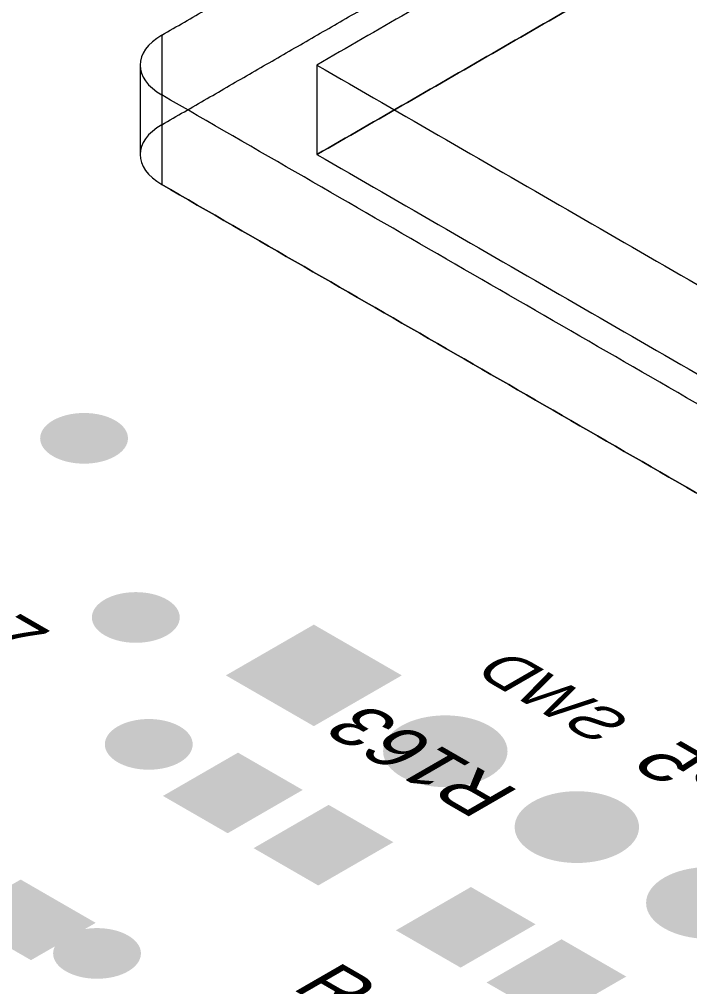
# Model space of a CAD drawing. Header units: millimetres. Extents: x -6 to 177, y -65 to 42.
# Drawn here: x 60.99 to 70.14, y -26.89 to -13.66 of the extents above; entities that cross this region are included whole.
import ezdxf

# ---------------------------------------------------------------- set-up
doc = ezdxf.new("R2010")
doc.units = ezdxf.units.MM
for name, color, linetype, true_color in [('Bottom Layer- Bottom', 7, 'Continuous', 0xffffff), ('Bottom Overlay- Bot Silk', 7, 'Continuous', 0xffffff), ('Bottom Solder- Bot Mask', 7, 'Continuous', 0xffffff), ('Multi-Layer', 7, 'Continuous', 0xffffff), ('Pad Holes', 7, 'Continuous', 0xffffff), ('Top Layer- Top', 7, 'Continuous', 0xffffff), ('Top Overlay- Top Silk', 7, 'Continuous', 0xffffff), ('Top Paste- Top Paste', 7, 'Continuous', 0xffffff), ('Top Solder- Top Mask', 7, 'Continuous', 0xffffff), ('Via Holes', 7, 'Continuous', 0xffffff)]:
    doc.layers.add(name, color=color, linetype=linetype, true_color=true_color)
doc.styles.add('Arial', font='')
doc.styles.get('Arial').set_extended_font_data('Arial')

# ---------------------------------------------------------------- blocks, each defined once
blk = doc.blocks.new('RES_0805_2012_152')
at = {"layer": 'Top Layer- Top', "linetype": 'Continuous', "lineweight": 18}
for points in [[(61.006, -25.464), (61.96, -26.016), (61.147, -26.485), (60.192, -25.934)], [(59.768, -26.179), (60.723, -26.73), (59.91, -27.2), (58.955, -26.648)]]:
    blk.add_hatch(color=7, dxfattribs=at).paths.add_polyline_path(points, flags=0)
at = {"layer": 'Top Paste- Top Paste', "linetype": 'Continuous', "lineweight": 18}
for points in [[(61.006, -25.464), (61.96, -26.016), (61.147, -26.485), (60.192, -25.934)], [(59.768, -26.179), (60.723, -26.73), (59.91, -27.2), (58.955, -26.648)]]:
    blk.add_hatch(color=7, dxfattribs=at).paths.add_polyline_path(points, flags=0)
at = {"layer": 'Top Solder- Top Mask', "linetype": 'Continuous', "lineweight": 18}
for points in [[(61.006, -25.424), (62.031, -26.016), (61.147, -26.526), (60.122, -25.934)], [(59.768, -26.138), (60.794, -26.73), (59.91, -27.24), (58.884, -26.648)]]:
    blk.add_hatch(color=7, dxfattribs=at).paths.add_polyline_path(points, flags=0)
blk = doc.blocks.new('RES_0805_2012_150')
at = {"layer": 'Top Layer- Top', "linetype": 'Continuous', "lineweight": 18}
for points in [[(64.789, -24.199), (63.834, -24.75), (63.021, -24.281), (63.975, -23.729)], [(66.026, -24.913), (65.071, -25.464), (64.258, -24.995), (65.213, -24.444)]]:
    blk.add_hatch(color=7, dxfattribs=at).paths.add_polyline_path(points, flags=0)
at = {"layer": 'Top Paste- Top Paste', "linetype": 'Continuous', "lineweight": 18}
for points in [[(64.789, -24.199), (63.834, -24.75), (63.021, -24.281), (63.975, -23.729)], [(66.026, -24.913), (65.071, -25.464), (64.258, -24.995), (65.213, -24.444)]]:
    blk.add_hatch(color=7, dxfattribs=at).paths.add_polyline_path(points, flags=0)
at = {"layer": 'Top Solder- Top Mask', "linetype": 'Continuous', "lineweight": 18}
for points in [[(64.859, -24.199), (63.834, -24.791), (62.95, -24.281), (63.975, -23.689)], [(66.097, -24.913), (65.071, -25.505), (64.188, -24.995), (65.213, -24.403)]]:
    blk.add_hatch(color=7, dxfattribs=at).paths.add_polyline_path(points, flags=0)
blk = doc.blocks.new('RES_0805_2012_280')
at = {"layer": 'Top Layer- Top', "linetype": 'Continuous', "lineweight": 18}
for points in [[(66.203, -26.118), (67.157, -25.567), (67.971, -26.036), (67.016, -26.587)], [(67.44, -26.832), (68.395, -26.281), (69.208, -26.75), (68.253, -27.302)]]:
    blk.add_hatch(color=7, dxfattribs=at).paths.add_polyline_path(points, flags=0)
at = {"layer": 'Top Paste- Top Paste', "linetype": 'Continuous', "lineweight": 18}
for points in [[(66.203, -26.118), (67.157, -25.567), (67.971, -26.036), (67.016, -26.587)], [(67.44, -26.832), (68.395, -26.281), (69.208, -26.75), (68.253, -27.302)]]:
    blk.add_hatch(color=7, dxfattribs=at).paths.add_polyline_path(points, flags=0)
at = {"layer": 'Top Solder- Top Mask', "linetype": 'Continuous', "lineweight": 18}
for points in [[(66.132, -26.118), (67.157, -25.526), (68.041, -26.036), (67.016, -26.628)], [(67.37, -26.832), (68.395, -26.24), (69.279, -26.75), (68.253, -27.342)]]:
    blk.add_hatch(color=7, dxfattribs=at).paths.add_polyline_path(points, flags=0)
blk = doc.blocks.new('PLS_4_B_208')
at = {"layer": 'Bottom Layer- Bottom', "linetype": 'Continuous', "lineweight": 18}
blk.add_hatch(color=7, dxfattribs=at).paths.add_polyline_path([(63.88, -22.633), (65.011, -21.98), (66.143, -22.633), (65.011, -23.286)], flags=0)
h = blk.add_hatch(color=7, dxfattribs=at)
edge = h.paths.add_edge_path(flags=0)
edge.add_ellipse((66.807, -23.67), major_axis=(-0.8, 0), ratio=0.57735, start_angle=0, end_angle=360)
h = blk.add_hatch(color=7, dxfattribs=at)
edge = h.paths.add_edge_path(flags=0)
edge.add_ellipse((68.604, -24.707), major_axis=(-0.8, 0), ratio=0.57735, start_angle=0, end_angle=360)
h = blk.add_hatch(color=7, dxfattribs=at)
edge = h.paths.add_edge_path(flags=0)
edge.add_ellipse((70.4, -25.744), major_axis=(-0.8, 0), ratio=0.57735, start_angle=0, end_angle=360)
at = {"layer": 'Bottom Solder- Bot Mask', "linetype": 'Continuous', "lineweight": 18}
blk.add_hatch(color=7, dxfattribs=at).paths.add_polyline_path([(63.809, -22.633), (65.011, -21.939), (66.213, -22.633), (65.011, -23.327)], flags=0)
h = blk.add_hatch(color=7, dxfattribs=at)
edge = h.paths.add_edge_path(flags=0)
edge.add_ellipse((66.807, -23.67), major_axis=(-0.85, 0), ratio=0.57735, start_angle=0, end_angle=360)
h = blk.add_hatch(color=7, dxfattribs=at)
edge = h.paths.add_edge_path(flags=0)
edge.add_ellipse((68.604, -24.707), major_axis=(-0.85, 0), ratio=0.57735, start_angle=0, end_angle=360)
h = blk.add_hatch(color=7, dxfattribs=at)
edge = h.paths.add_edge_path(flags=0)
edge.add_ellipse((70.4, -25.744), major_axis=(-0.85, 0), ratio=0.57735, start_angle=0, end_angle=360)
at = {"layer": 'Multi-Layer', "linetype": 'Continuous', "lineweight": 18}
blk.add_hatch(color=9, dxfattribs=at).paths.add_polyline_path([(63.88, -22.633), (65.011, -21.98), (66.143, -22.633), (65.011, -23.286)], flags=0)
h = blk.add_hatch(color=9, dxfattribs=at)
edge = h.paths.add_edge_path(flags=0)
edge.add_ellipse((66.807, -23.67), major_axis=(-0.8, 0), ratio=0.57735, start_angle=0, end_angle=360)
h = blk.add_hatch(color=9, dxfattribs=at)
edge = h.paths.add_edge_path(flags=0)
edge.add_ellipse((68.604, -24.707), major_axis=(-0.8, 0), ratio=0.57735, start_angle=0, end_angle=360)
h = blk.add_hatch(color=9, dxfattribs=at)
edge = h.paths.add_edge_path(flags=0)
edge.add_ellipse((70.4, -25.744), major_axis=(-0.8, 0), ratio=0.57735, start_angle=0, end_angle=360)
at = {"layer": 'Pad Holes', "linetype": 'Continuous', "lineweight": 18}
h = blk.add_hatch(color=7, dxfattribs=at)
edge = h.paths.add_edge_path(flags=0)
edge.add_ellipse((65.011, -22.633), major_axis=(-0.5, 0), ratio=0.57735, start_angle=0, end_angle=360)
h = blk.add_hatch(color=7, dxfattribs=at)
edge = h.paths.add_edge_path(flags=0)
edge.add_ellipse((66.807, -23.67), major_axis=(-0.5, 0), ratio=0.57735, start_angle=0, end_angle=360)
h = blk.add_hatch(color=7, dxfattribs=at)
edge = h.paths.add_edge_path(flags=0)
edge.add_ellipse((68.604, -24.707), major_axis=(-0.5, 0), ratio=0.57735, start_angle=0, end_angle=360)
h = blk.add_hatch(color=7, dxfattribs=at)
edge = h.paths.add_edge_path(flags=0)
edge.add_ellipse((70.4, -25.744), major_axis=(-0.5, 0), ratio=0.57735, start_angle=0, end_angle=360)
at = {"layer": 'Top Layer- Top', "linetype": 'Continuous', "lineweight": 18}
blk.add_hatch(color=7, dxfattribs=at).paths.add_polyline_path([(63.88, -22.633), (65.011, -21.98), (66.143, -22.633), (65.011, -23.286)], flags=0)
h = blk.add_hatch(color=7, dxfattribs=at)
edge = h.paths.add_edge_path(flags=0)
edge.add_ellipse((66.807, -23.67), major_axis=(-0.8, 0), ratio=0.57735, start_angle=0, end_angle=360)
h = blk.add_hatch(color=7, dxfattribs=at)
edge = h.paths.add_edge_path(flags=0)
edge.add_ellipse((68.604, -24.707), major_axis=(-0.8, 0), ratio=0.57735, start_angle=0, end_angle=360)
h = blk.add_hatch(color=7, dxfattribs=at)
edge = h.paths.add_edge_path(flags=0)
edge.add_ellipse((70.4, -25.744), major_axis=(-0.8, 0), ratio=0.57735, start_angle=0, end_angle=360)
at = {"layer": 'Top Solder- Top Mask', "linetype": 'Continuous', "lineweight": 18}
blk.add_hatch(color=7, dxfattribs=at).paths.add_polyline_path([(63.809, -22.633), (65.011, -21.939), (66.213, -22.633), (65.011, -23.327)], flags=0)
h = blk.add_hatch(color=7, dxfattribs=at)
edge = h.paths.add_edge_path(flags=0)
edge.add_ellipse((66.807, -23.67), major_axis=(-0.85, 0), ratio=0.57735, start_angle=0, end_angle=360)
h = blk.add_hatch(color=7, dxfattribs=at)
edge = h.paths.add_edge_path(flags=0)
edge.add_ellipse((68.604, -24.707), major_axis=(-0.85, 0), ratio=0.57735, start_angle=0, end_angle=360)
h = blk.add_hatch(color=7, dxfattribs=at)
edge = h.paths.add_edge_path(flags=0)
edge.add_ellipse((70.4, -25.744), major_axis=(-0.85, 0), ratio=0.57735, start_angle=0, end_angle=360)

msp = doc.modelspace()

# ---------------------------------------------------------------- hatches: boundary and pattern name
at = {"layer": 'Bottom Layer- Bottom', "linetype": 'Continuous', "lineweight": 18}
h = msp.add_hatch(color=7, dxfattribs=at)
edge = h.paths.add_edge_path(flags=0)
edge.add_ellipse((61.872, -19.392), major_axis=(-0.55, 0), ratio=0.57735, start_angle=0, end_angle=360)
h = msp.add_hatch(color=7, dxfattribs=at)
edge = h.paths.add_edge_path(flags=0)
edge.add_ellipse((62.579, -21.841), major_axis=(-0.55, 0), ratio=0.57735, start_angle=0, end_angle=360)
h = msp.add_hatch(color=7, dxfattribs=at)
edge = h.paths.add_edge_path(flags=0)
edge.add_ellipse((62.756, -23.576), major_axis=(-0.55, 0), ratio=0.57735, start_angle=0, end_angle=360)
h = msp.add_hatch(color=7, dxfattribs=at)
edge = h.paths.add_edge_path(flags=0)
edge.add_ellipse((62.049, -26.434), major_axis=(-0.55, 0), ratio=0.57735, start_angle=0, end_angle=360)
at = {"layer": 'Bottom Solder- Bot Mask', "linetype": 'Continuous', "lineweight": 18}
h = msp.add_hatch(color=7, dxfattribs=at)
edge = h.paths.add_edge_path(flags=0)
edge.add_ellipse((61.872, -19.392), major_axis=(-0.6, 0), ratio=0.57735, start_angle=0, end_angle=360)
h = msp.add_hatch(color=7, dxfattribs=at)
edge = h.paths.add_edge_path(flags=0)
edge.add_ellipse((62.579, -21.841), major_axis=(-0.6, 0), ratio=0.57735, start_angle=0, end_angle=360)
h = msp.add_hatch(color=7, dxfattribs=at)
edge = h.paths.add_edge_path(flags=0)
edge.add_ellipse((62.756, -23.576), major_axis=(-0.6, 0), ratio=0.57735, start_angle=0, end_angle=360)
h = msp.add_hatch(color=7, dxfattribs=at)
edge = h.paths.add_edge_path(flags=0)
edge.add_ellipse((62.049, -26.434), major_axis=(-0.6, 0), ratio=0.57735, start_angle=0, end_angle=360)
at = {"layer": 'Top Layer- Top', "linetype": 'Continuous', "lineweight": 18}
h = msp.add_hatch(color=7, dxfattribs=at)
edge = h.paths.add_edge_path(flags=0)
edge.add_ellipse((61.872, -19.392), major_axis=(-0.55, 0), ratio=0.57735, start_angle=0, end_angle=360)
h = msp.add_hatch(color=7, dxfattribs=at)
edge = h.paths.add_edge_path(flags=0)
edge.add_ellipse((62.579, -21.841), major_axis=(-0.55, 0), ratio=0.57735, start_angle=0, end_angle=360)
h = msp.add_hatch(color=7, dxfattribs=at)
edge = h.paths.add_edge_path(flags=0)
edge.add_ellipse((62.756, -23.576), major_axis=(-0.55, 0), ratio=0.57735, start_angle=0, end_angle=360)
h = msp.add_hatch(color=7, dxfattribs=at)
edge = h.paths.add_edge_path(flags=0)
edge.add_ellipse((62.049, -26.434), major_axis=(-0.55, 0), ratio=0.57735, start_angle=0, end_angle=360)
at = {"layer": 'Top Solder- Top Mask', "linetype": 'Continuous', "lineweight": 18}
h = msp.add_hatch(color=7, dxfattribs=at)
edge = h.paths.add_edge_path(flags=0)
edge.add_ellipse((61.872, -19.392), major_axis=(-0.6, 0), ratio=0.57735, start_angle=0, end_angle=360)
h = msp.add_hatch(color=7, dxfattribs=at)
edge = h.paths.add_edge_path(flags=0)
edge.add_ellipse((62.579, -21.841), major_axis=(-0.6, 0), ratio=0.57735, start_angle=0, end_angle=360)
h = msp.add_hatch(color=7, dxfattribs=at)
edge = h.paths.add_edge_path(flags=0)
edge.add_ellipse((62.756, -23.576), major_axis=(-0.6, 0), ratio=0.57735, start_angle=0, end_angle=360)
h = msp.add_hatch(color=7, dxfattribs=at)
edge = h.paths.add_edge_path(flags=0)
edge.add_ellipse((62.049, -26.434), major_axis=(-0.6, 0), ratio=0.57735, start_angle=0, end_angle=360)
at = {"layer": 'Via Holes', "linetype": 'Continuous', "lineweight": 18}
h = msp.add_hatch(color=7, dxfattribs=at)
edge = h.paths.add_edge_path(flags=0)
edge.add_ellipse((61.872, -19.392), major_axis=(-0.3, 0), ratio=0.57735, start_angle=0, end_angle=360)
h = msp.add_hatch(color=7, dxfattribs=at)
edge = h.paths.add_edge_path(flags=0)
edge.add_ellipse((62.579, -21.841), major_axis=(-0.3, 0), ratio=0.57735, start_angle=0, end_angle=360)
h = msp.add_hatch(color=7, dxfattribs=at)
edge = h.paths.add_edge_path(flags=0)
edge.add_ellipse((62.756, -23.576), major_axis=(-0.3, 0), ratio=0.57735, start_angle=0, end_angle=360)
h = msp.add_hatch(color=7, dxfattribs=at)
edge = h.paths.add_edge_path(flags=0)
edge.add_ellipse((62.049, -26.434), major_axis=(-0.3, 0), ratio=0.57735, start_angle=0, end_angle=360)

# ---------------------------------------------------------------- linework, layer by layer
at = {"color": 252, "linetype": 'Continuous', "lineweight": 13}
for p, q in [((62.933, -13.88), (62.933, -15.105)), ((62.64, -14.289), (62.64, -15.513)), ((65.054, -14.289), (65.054, -15.513)), ((62.933, -14.697), (62.933, -15.922))]:
    msp.add_line(p, q, dxfattribs=at)
for centre in [(63.641, -14.289), (63.641, -15.513)]:
    msp.add_ellipse(centre, major_axis=(1.001, 0), ratio=0.57735, start_param=2.357041, end_param=3.926145, dxfattribs=at)
at = {"color": 163, "linetype": 'Continuous', "lineweight": 18}
msp.add_ellipse((63.641, -15.513), major_axis=(-1.001, 0), ratio=0.57735, start_param=5.498633, end_param=7.067737, dxfattribs=at)
at = {"color": 252, "linetype": 'Continuous', "lineweight": 13}
for points, degree in [([(177.13, -22.25), (65.407, 42.254)], 1), ([(177.13, -23.474), (65.407, 41.029)], 1), ([(-6.364, 0.816), (2.946, -4.559), (21.567, -15.309), (49.497, -31.435), (77.428, -47.561), (96.049, -58.311), (105.359, -63.687)], 3), ([(-6.364, -0.408), (2.946, -5.784), (21.567, -16.534), (49.497, -32.66), (77.428, -48.786), (96.049, -59.536), (105.359, -64.911)], 3), ([(62.933, -13.88), (67.882, -11.023)], 1), ([(70.004, -11.431), (69.591, -11.669), (68.766, -12.145), (67.529, -12.86), (66.291, -13.574), (65.466, -14.051), (65.054, -14.289)], 3), ([(62.933, -15.105), (67.882, -12.247)], 1), ([(70.004, -12.656), (69.591, -12.894), (68.766, -13.37), (67.529, -14.085), (66.291, -14.799), (65.466, -15.275), (65.054, -15.513)], 3), ([(65.054, -14.289), (79.196, -22.454)], 1), ([(78.489, -23.678), (77.192, -22.93), (74.6, -21.433), (70.711, -19.188), (66.822, -16.942), (64.229, -15.445), (62.933, -14.697)], 3), ([(65.054, -15.513), (79.196, -23.678)], 1), ([(78.489, -24.903), (77.192, -24.155), (74.6, -22.658), (70.711, -20.412), (66.822, -18.167), (64.229, -16.67), (62.933, -15.922)], 3)]:
    msp.add_open_spline(points, degree=degree, dxfattribs=at)
at = {"color": 163, "linetype": 'Continuous', "lineweight": 18}
for points, degree in [([(65.407, 41.029), (177.13, -23.474)], 1), ([(-6.364, -0.408), (2.946, -5.784), (21.567, -16.534), (49.497, -32.66), (77.428, -48.786), (96.049, -59.536), (105.359, -64.911)], 3), ([(62.933, -15.105), (67.882, -12.247)], 1), ([(65.054, -15.513), (65.466, -15.275), (66.291, -14.799), (67.529, -14.085), (68.766, -13.37), (69.591, -12.894), (70.004, -12.656)], 3), ([(65.054, -15.513), (79.196, -23.678)], 1), ([(62.933, -15.922), (64.229, -16.67), (66.822, -18.167), (70.711, -20.412), (74.6, -22.658), (77.192, -24.155), (78.489, -24.903)], 3)]:
    msp.add_open_spline(points, degree=degree, dxfattribs=at)

# ---------------------------------------------------------------- block references
for name in ['PLS_4_B_208', 'RES_0805_2012_150', 'RES_0805_2012_152', 'RES_0805_2012_280']:
    msp.add_blockref(name, (0, 0), dxfattribs=at)

# ---------------------------------------------------------------- texts
at = {"layer": 'Bottom Overlay- Bot Silk', "color": 44, "linetype": 'Continuous', "lineweight": 13, "extrusion": (0, -0.816497, -0.57735), "attachment_point": 7, "text_direction": (-0.707107, 0.408248, -0.57735), "line_spacing_factor": 1.047437, "style": 'Arial'}
for s, insert, char_height in [('\\fArial|b0|i0;\\W0.9873;SWD', (68.855, -23.577, 0.086), 0.75), ('\\fArial|b0|i0;\\W1.0140;XP5', (71.023, -24.862, 0.104), 0.912)]:
    msp.add_mtext(s, dxfattribs=dict(at, insert=insert, char_height=char_height))
at = {"layer": 'Top Overlay- Top Silk', "color": 2, "linetype": 'Continuous', "lineweight": 13, "extrusion": (0, 0.816497, 0.57735), "char_height": 0.912, "attachment_point": 7, "line_spacing_factor": 1.047437, "style": 'Arial'}
for s, insert, text_direction in [('\\fArial|b0|i0;\\W0.9851;C17', (59.168, -21.488, 0.16), (0.707107, -0.408248, 0.57735)), ('\\fArial|b0|i0;\\W0.9763;R163', (67.853, -24.224, -0.152), (-0.707107, 0.408248, -0.57735)), ('\\fArial|b0|i0;\\W0.9751;R164', (64.679, -26.915, 0.16), (0.707107, -0.408248, 0.57735))]:
    msp.add_mtext(s, dxfattribs=dict(at, insert=insert, text_direction=text_direction))

doc.saveas('drawing.dxf')
